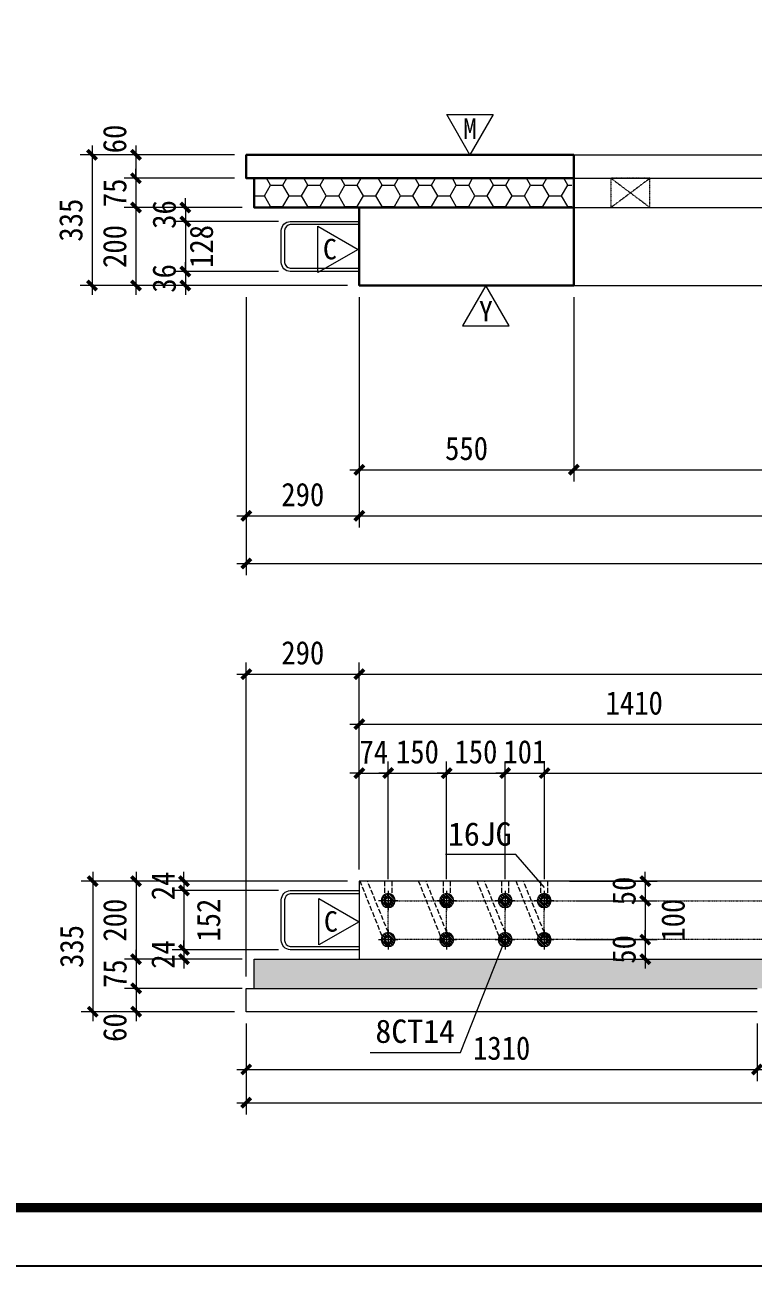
# Model space of a CAD drawing. Header units: millimetres. Extents: x 0 to 12600, y 0 to 8910.
# Drawn here: x 2858 to 4725, y 0 to 3186 of the extents above; entities that cross this region are included whole.
import ezdxf
from ezdxf.enums import TextEntityAlignment as Align

# ---------------------------------------------------------------- set-up
doc = ezdxf.new("R2010")
doc.units = ezdxf.units.MM
for name, pattern in [('DASH', [0.35, 0.25, -0.1]), ('DOT', [0.25, 0, -0.25]), ('DOTE', [2.42, 2, -0.2, 0.02, -0.2])]:
    doc.linetypes.add(name, pattern=pattern)
for name, color, linetype, lineweight in [('YG-标注', 151, 'Continuous', 15), ('YZ-文字', 4, 'Continuous', 13), ('YZ-符号', 96, 'Continuous', 9), ('图层3', 7, 'DASH', 15), ('填充', 7, 'Continuous', 5), ('轮廓线', 2, 'Continuous', 13), ('轮廓线0.15', 91, 'Continuous', 15), ('轴线', 1, 'DOTE', 9)]:
    doc.layers.add(name, color=color, linetype=linetype, lineweight=lineweight)
for name, color, linetype in [('图框2', 1, 'Continuous'), ('图框线', 7, 'Continuous'), ('暗柱钢筋', 7, 'Continuous')]:
    doc.layers.add(name, color=color, linetype=linetype)
doc.styles.add('YZ-样式 2', font='simhei.ttf', dxfattribs={"width": 0.9})
doc.styles.add('图签-黑体', font='simhei.ttf')
doc.styles.add('黑体', font='simhei.ttf')
doc.dimstyles.new('YZ-30', dxfattribs={"dimscale": 30, "dimtxt": 2, "dimasz": 0.8, "dimexe": 1, "dimexo": 1, "dimgap": 0.8, "dimtad": 1, "dimdec": 0, "dimzin": 1, "dimdsep": 46, "dimtxsty": 'YZ-样式 2', "dimblk": 'ARCHTICK', "dimcen": 250, "dimdle": 0.8, "dimclrd": 151, "dimclre": 151, "dimclrt": 7, "dimazin": 0, "dimtfac": 1, "dimtdec": 0, "dimtix": 1, "dimtmove": 2, "dimatfit": 2, "dimldrblk": 'ARCHTICK', "dimfxl": 1, "dimlwd": 9, "dimlwe": 9, "dimarcsym": 0})

# ---------------------------------------------------------------- blocks, each defined once
blk = doc.blocks.new('dfs gvzdsf vxc')
at = {"layer": '图层3', "color": 4, "linetype": 'DASH', "lineweight": 13, "ltscale": 0.1}
for p, q in [((26447.1, 8274), (26547.1, 8349)), ((26547.1, 8274), (26447.1, 8349))]:
    blk.add_line(p, q, dxfattribs=at)
blk.add_lwpolyline([(26547.1, 8274), (26547.1, 8349), (26447.1, 8349), (26447.1, 8274)], close=True, dxfattribs=at)
blk = doc.blocks.new('*U270')
at = {"layer": 'YG-标注'}
blk.add_blockref('dfs gvzdsf vxc', (-26497.1, -8311.5), dxfattribs=at)
blk = doc.blocks.new('*U271')
at = {"layer": 'YG-标注', "color": 0, "linetype": 'ByBlock', "lineweight": -2}
for p in [(0, 0), (500, 0), (1000, 0), (1500, 0)]:
    blk.add_blockref('*U270', p, dxfattribs=at)
blk = doc.blocks.new('_ArchTick')
at = {"color": 0, "linetype": 'ByBlock', "const_width": 0.4}
blk.add_lwpolyline([(-0.5, -0.5), (0.5, 0.5)], dxfattribs=at)
blk = doc.blocks.new('*D389')
at = {"layer": 'Defpoints', "color": 0, "transparency": 16777216}
for p in [(3425.5, 2517), (7150.5, 2517), (7150.5, 1803.4)]:
    blk.add_point(p, dxfattribs=at)
at = {"layer": 'YG-标注', "color": 151, "lineweight": 9, "transparency": 16777216}
for p, q in [((3425.5, 2487), (3425.5, 1773.4)), ((7150.5, 2487), (7150.5, 1773.4)), ((3401.5, 1803.4), (7174.5, 1803.4))]:
    blk.add_line(p, q, dxfattribs=at)
at = {"layer": 'YG-标注', "color": 151, "lineweight": 9, "transparency": 16777216, "xscale": 24, "yscale": 24, "zscale": 24, "rotation": 180}
blk.add_blockref('_ArchTick', (3425.5, 1803.4), dxfattribs=at)
at = {"layer": 'YG-标注', "color": 151, "lineweight": 9, "transparency": 16777216, "xscale": 24, "yscale": 24, "zscale": 24}
blk.add_blockref('_ArchTick', (7150.5, 1803.4), dxfattribs=at)
at = {"layer": 'YG-标注', "color": 7, "transparency": 16777216, "insert": (5288, 1857.4), "char_height": 60, "attachment_point": 5, "style": 'YZ-样式 2'}
blk.add_mtext('3725', dxfattribs=at)
blk = doc.blocks.new('*D390')
at = {"layer": 'Defpoints', "color": 0, "transparency": 16777216}
for p in [(3425.5, 2517), (3715.5, 2517), (3715.5, 1925.7)]:
    blk.add_point(p, dxfattribs=at)
at = {"layer": 'YG-标注', "color": 151, "lineweight": 9, "transparency": 16777216}
for p, q in [((3425.5, 2487), (3425.5, 1895.7)), ((3715.5, 2487), (3715.5, 1895.7)), ((3401.5, 1925.7), (3739.5, 1925.7))]:
    blk.add_line(p, q, dxfattribs=at)
at = {"layer": 'YG-标注', "color": 151, "lineweight": 9, "transparency": 16777216, "xscale": 24, "yscale": 24, "zscale": 24, "rotation": 180}
blk.add_blockref('_ArchTick', (3425.5, 1925.7), dxfattribs=at)
at = {"layer": 'YG-标注', "color": 151, "lineweight": 9, "transparency": 16777216, "xscale": 24, "yscale": 24, "zscale": 24}
blk.add_blockref('_ArchTick', (3715.5, 1925.7), dxfattribs=at)
at = {"layer": 'YG-标注', "color": 7, "transparency": 16777216, "insert": (3570.5, 1980), "char_height": 60, "attachment_point": 5, "style": 'YZ-样式 2'}
blk.add_mtext('290', dxfattribs=at)
blk = doc.blocks.new('*D391')
at = {"layer": 'Defpoints', "color": 0, "transparency": 16777216}
for p in [(3715.5, 2517), (7015.5, 2517), (7015.5, 1925.7)]:
    blk.add_point(p, dxfattribs=at)
at = {"layer": 'YG-标注', "color": 151, "lineweight": 9, "transparency": 16777216}
for p, q in [((3715.5, 2487), (3715.5, 1895.7)), ((7015.5, 2487), (7015.5, 1895.7)), ((3691.5, 1925.7), (7039.5, 1925.7))]:
    blk.add_line(p, q, dxfattribs=at)
at = {"layer": 'YG-标注', "color": 151, "lineweight": 9, "transparency": 16777216, "xscale": 24, "yscale": 24, "zscale": 24, "rotation": 180}
blk.add_blockref('_ArchTick', (3715.5, 1925.7), dxfattribs=at)
at = {"layer": 'YG-标注', "color": 151, "lineweight": 9, "transparency": 16777216, "xscale": 24, "yscale": 24, "zscale": 24}
blk.add_blockref('_ArchTick', (7015.5, 1925.7), dxfattribs=at)
at = {"layer": 'YG-标注', "color": 7, "transparency": 16777216, "insert": (5365.5, 1980), "char_height": 60, "attachment_point": 5, "style": 'YZ-样式 2'}
blk.add_mtext('3300', dxfattribs=at)
blk = doc.blocks.new('*D394')
at = {"layer": 'Defpoints', "color": 0, "transparency": 16777216}
for p in [(3715.5, 2517), (4265.5, 2517), (4265.5, 2044)]:
    blk.add_point(p, dxfattribs=at)
at = {"layer": 'YG-标注', "color": 151, "lineweight": 9, "transparency": 16777216}
for p, q in [((3715.5, 2487), (3715.5, 2014)), ((4265.5, 2487), (4265.5, 2014)), ((3691.5, 2044), (4289.5, 2044))]:
    blk.add_line(p, q, dxfattribs=at)
at = {"layer": 'YG-标注', "color": 151, "lineweight": 9, "transparency": 16777216, "xscale": 24, "yscale": 24, "zscale": 24, "rotation": 180}
blk.add_blockref('_ArchTick', (3715.5, 2044), dxfattribs=at)
at = {"layer": 'YG-标注', "color": 151, "lineweight": 9, "transparency": 16777216, "xscale": 24, "yscale": 24, "zscale": 24}
blk.add_blockref('_ArchTick', (4265.5, 2044), dxfattribs=at)
at = {"layer": 'YG-标注', "color": 7, "transparency": 16777216, "insert": (3990.5, 2098.4), "char_height": 60, "attachment_point": 5, "style": 'YZ-样式 2'}
blk.add_mtext('550', dxfattribs=at)
blk = doc.blocks.new('*D395')
at = {"layer": 'Defpoints', "color": 0, "transparency": 16777216}
for p in [(4265.5, 2517), (6065.5, 2517), (6065.5, 2044)]:
    blk.add_point(p, dxfattribs=at)
at = {"layer": 'YG-标注', "color": 151, "lineweight": 9, "transparency": 16777216}
for p, q in [((4265.5, 2487), (4265.5, 2014)), ((6065.5, 2487), (6065.5, 2014)), ((4241.5, 2044), (6089.5, 2044))]:
    blk.add_line(p, q, dxfattribs=at)
at = {"layer": 'YG-标注', "color": 151, "lineweight": 9, "transparency": 16777216, "xscale": 24, "yscale": 24, "zscale": 24, "rotation": 180}
blk.add_blockref('_ArchTick', (4265.5, 2044), dxfattribs=at)
at = {"layer": 'YG-标注', "color": 151, "lineweight": 9, "transparency": 16777216, "xscale": 24, "yscale": 24, "zscale": 24}
blk.add_blockref('_ArchTick', (6065.5, 2044), dxfattribs=at)
at = {"layer": 'YG-标注', "color": 7, "transparency": 16777216, "insert": (5165.5, 2098.4), "char_height": 60, "attachment_point": 5, "style": 'YZ-样式 2'}
blk.add_mtext('1800', dxfattribs=at)
blk = doc.blocks.new('*D397')
at = {"layer": 'Defpoints', "color": 0, "transparency": 16777216}
for p in [(3425.5, 2852), (3030, 2517), (3715.5, 2517)]:
    blk.add_point(p, dxfattribs=at)
at = {"layer": 'YG-标注', "color": 151, "lineweight": 9, "transparency": 16777216}
for p, q in [((3030, 2876), (3030, 2493)), ((3395.5, 2852), (3000, 2852)), ((3685.5, 2517), (3000, 2517))]:
    blk.add_line(p, q, dxfattribs=at)
at = {"layer": 'YG-标注', "color": 151, "lineweight": 9, "transparency": 16777216, "xscale": 24, "yscale": 24, "zscale": 24}
for p, rotation in [((3030, 2852), 90), ((3030, 2517), 270)]:
    blk.add_blockref('_ArchTick', p, dxfattribs=dict(at, rotation=rotation))
at = {"layer": 'YG-标注', "color": 7, "transparency": 16777216, "insert": (2976, 2684.5), "char_height": 60, "attachment_point": 5, "rotation": 90, "style": 'YZ-样式 2'}
blk.add_mtext('335', dxfattribs=at)
blk = doc.blocks.new('*D398')
at = {"layer": 'Defpoints', "color": 0, "transparency": 16777216}
for p in [(3425.5, 2852), (3142.7, 2792), (3425.5, 2792)]:
    blk.add_point(p, dxfattribs=at)
at = {"layer": 'YG-标注', "color": 151, "lineweight": 9, "transparency": 16777216}
for p, q in [((3142.7, 2876), (3142.7, 2768)), ((3395.5, 2852), (3112.7, 2852)), ((3395.5, 2792), (3112.7, 2792))]:
    blk.add_line(p, q, dxfattribs=at)
at = {"layer": 'YG-标注', "color": 151, "lineweight": 9, "transparency": 16777216, "xscale": 24, "yscale": 24, "zscale": 24}
for p, rotation in [((3142.7, 2852), 90), ((3142.7, 2792), 270)]:
    blk.add_blockref('_ArchTick', p, dxfattribs=dict(at, rotation=rotation))
at = {"layer": 'YG-标注', "color": 7, "transparency": 16777216, "insert": (3088.3, 2892.9), "char_height": 60, "attachment_point": 5, "rotation": 90, "style": 'YZ-样式 2'}
blk.add_mtext('60', dxfattribs=at)
blk = doc.blocks.new('*D399')
at = {"layer": 'Defpoints', "color": 0, "transparency": 16777216}
for p in [(3425.5, 2792), (3142.7, 2717), (3445.5, 2717)]:
    blk.add_point(p, dxfattribs=at)
at = {"layer": 'YG-标注', "color": 151, "lineweight": 9, "transparency": 16777216}
for p, q in [((3142.7, 2792), (3142.7, 2816)), ((3395.5, 2792), (3112.7, 2792)), ((3142.7, 2792), (3142.7, 2717)), ((3415.5, 2717), (3112.7, 2717)), ((3142.7, 2717), (3142.7, 2693))]:
    blk.add_line(p, q, dxfattribs=at)
at = {"layer": 'YG-标注', "color": 151, "lineweight": 9, "transparency": 16777216, "xscale": 24, "yscale": 24, "zscale": 24}
for p, rotation in [((3142.7, 2792), 270), ((3142.7, 2717), 90)]:
    blk.add_blockref('_ArchTick', p, dxfattribs=dict(at, rotation=rotation))
at = {"layer": 'YG-标注', "color": 7, "transparency": 16777216, "insert": (3088.7, 2754.5), "char_height": 60, "attachment_point": 5, "rotation": 90, "style": 'YZ-样式 2'}
blk.add_mtext('75', dxfattribs=at)
blk = doc.blocks.new('*D400')
at = {"layer": 'Defpoints', "color": 0, "transparency": 16777216}
for p in [(3445.5, 2717), (3142.7, 2517), (3715.5, 2517)]:
    blk.add_point(p, dxfattribs=at)
at = {"layer": 'YG-标注', "color": 151, "lineweight": 9, "transparency": 16777216}
for p, q in [((3142.7, 2741), (3142.7, 2493)), ((3415.5, 2717), (3112.7, 2717)), ((3685.5, 2517), (3112.7, 2517))]:
    blk.add_line(p, q, dxfattribs=at)
at = {"layer": 'YG-标注', "color": 151, "lineweight": 9, "transparency": 16777216, "xscale": 24, "yscale": 24, "zscale": 24}
for p, rotation in [((3142.7, 2717), 90), ((3142.7, 2517), 270)]:
    blk.add_blockref('_ArchTick', p, dxfattribs=dict(at, rotation=rotation))
at = {"layer": 'YG-标注', "color": 7, "transparency": 16777216, "insert": (3088.3, 2617), "char_height": 60, "attachment_point": 5, "rotation": 90, "style": 'YZ-样式 2'}
blk.add_mtext('200', dxfattribs=at)
blk = doc.blocks.new('*D401')
at = {"layer": 'Defpoints', "color": 0, "transparency": 16777216}
for p in [(3445.5, 2717), (3269.4, 2681), (3538.5, 2681)]:
    blk.add_point(p, dxfattribs=at)
at = {"layer": 'YG-标注', "color": 151, "lineweight": 9, "transparency": 16777216}
for p, q in [((3269.4, 2717), (3269.4, 2741)), ((3415.5, 2717), (3239.4, 2717)), ((3269.4, 2717), (3269.4, 2681)), ((3508.5, 2681), (3239.4, 2681)), ((3269.4, 2681), (3269.4, 2657))]:
    blk.add_line(p, q, dxfattribs=at)
at = {"layer": 'YG-标注', "color": 151, "lineweight": 9, "transparency": 16777216, "xscale": 24, "yscale": 24, "zscale": 24}
for p, rotation in [((3269.4, 2717), 270), ((3269.4, 2681), 90)]:
    blk.add_blockref('_ArchTick', p, dxfattribs=dict(at, rotation=rotation))
at = {"layer": 'YG-标注', "color": 7, "transparency": 16777216, "insert": (3215.4, 2699), "char_height": 60, "attachment_point": 5, "rotation": 90, "style": 'YZ-样式 2'}
blk.add_mtext('36', dxfattribs=at)
blk = doc.blocks.new('*D402')
at = {"layer": 'Defpoints', "color": 0, "transparency": 16777216}
for p in [(3538.5, 2681), (3269.4, 2553), (3538.5, 2553)]:
    blk.add_point(p, dxfattribs=at)
at = {"layer": 'YG-标注', "color": 151, "lineweight": 9, "transparency": 16777216}
for p, q in [((3508.5, 2681), (3239.4, 2681)), ((3269.4, 2705), (3269.4, 2529)), ((3508.5, 2553), (3239.4, 2553))]:
    blk.add_line(p, q, dxfattribs=at)
at = {"layer": 'YG-标注', "color": 151, "lineweight": 9, "transparency": 16777216, "xscale": 24, "yscale": 24, "zscale": 24}
for p, rotation in [((3269.4, 2681), 90), ((3269.4, 2553), 270)]:
    blk.add_blockref('_ArchTick', p, dxfattribs=dict(at, rotation=rotation))
at = {"layer": 'YG-标注', "color": 7, "transparency": 16777216, "insert": (3310.8, 2617), "char_height": 60, "attachment_point": 5, "rotation": 90, "style": 'YZ-样式 2'}
blk.add_mtext('128', dxfattribs=at)
blk = doc.blocks.new('*D403')
at = {"layer": 'Defpoints', "color": 0, "transparency": 16777216}
for p in [(3538.5, 2553), (3269.4, 2517), (3715.5, 2517)]:
    blk.add_point(p, dxfattribs=at)
at = {"layer": 'YG-标注', "color": 151, "lineweight": 9, "transparency": 16777216}
for p, q in [((3508.5, 2553), (3239.4, 2553)), ((3269.4, 2553), (3269.4, 2577)), ((3269.4, 2553), (3269.4, 2517)), ((3685.5, 2517), (3239.4, 2517)), ((3269.4, 2517), (3269.4, 2493))]:
    blk.add_line(p, q, dxfattribs=at)
at = {"layer": 'YG-标注', "color": 151, "lineweight": 9, "transparency": 16777216, "xscale": 24, "yscale": 24, "zscale": 24}
for p, rotation in [((3269.4, 2553), 270), ((3269.4, 2517), 90)]:
    blk.add_blockref('_ArchTick', p, dxfattribs=dict(at, rotation=rotation))
at = {"layer": 'YG-标注', "color": 7, "transparency": 16777216, "insert": (3215.4, 2535), "char_height": 60, "attachment_point": 5, "rotation": 90, "style": 'YZ-样式 2'}
blk.add_mtext('36', dxfattribs=at)
blk = doc.blocks.new('*D407')
at = {"layer": 'Defpoints', "color": 0, "transparency": 16777216}
for p in [(3425.5, 653), (7150.5, 653), (7150.5, 419.5)]:
    blk.add_point(p, dxfattribs=at)
at = {"layer": 'YG-标注', "color": 151, "lineweight": 9, "transparency": 16777216}
for p, q in [((3425.5, 623), (3425.5, 389.5)), ((7150.5, 623), (7150.5, 389.5)), ((3401.5, 419.5), (7174.5, 419.5))]:
    blk.add_line(p, q, dxfattribs=at)
at = {"layer": 'YG-标注', "color": 151, "lineweight": 9, "transparency": 16777216, "xscale": 24, "yscale": 24, "zscale": 24, "rotation": 180}
blk.add_blockref('_ArchTick', (3425.5, 419.5), dxfattribs=at)
at = {"layer": 'YG-标注', "color": 151, "lineweight": 9, "transparency": 16777216, "xscale": 24, "yscale": 24, "zscale": 24}
blk.add_blockref('_ArchTick', (7150.5, 419.5), dxfattribs=at)
at = {"layer": 'YG-标注', "color": 7, "transparency": 16777216, "insert": (5288, 473.5), "char_height": 60, "attachment_point": 5, "style": 'YZ-样式 2'}
blk.add_mtext('3725', dxfattribs=at)
blk = doc.blocks.new('*D408')
at = {"layer": 'Defpoints', "color": 0, "transparency": 16777216}
for p in [(3715.5, 1519.4), (3715.5, 988), (3425.5, 713)]:
    blk.add_point(p, dxfattribs=at)
at = {"layer": 'YG-标注', "color": 151, "lineweight": 9, "transparency": 16777216}
for p, q in [((3425.5, 743), (3425.5, 1549.4)), ((3715.5, 1018), (3715.5, 1549.4)), ((3401.5, 1519.4), (3739.5, 1519.4))]:
    blk.add_line(p, q, dxfattribs=at)
at = {"layer": 'YG-标注', "color": 151, "lineweight": 9, "transparency": 16777216, "xscale": 24, "yscale": 24, "zscale": 24, "rotation": 180}
blk.add_blockref('_ArchTick', (3425.5, 1519.4), dxfattribs=at)
at = {"layer": 'YG-标注', "color": 151, "lineweight": 9, "transparency": 16777216, "xscale": 24, "yscale": 24, "zscale": 24}
blk.add_blockref('_ArchTick', (3715.5, 1519.4), dxfattribs=at)
at = {"layer": 'YG-标注', "color": 7, "transparency": 16777216, "insert": (3570.5, 1573.8), "char_height": 60, "attachment_point": 5, "style": 'YZ-样式 2'}
blk.add_mtext('290', dxfattribs=at)
blk = doc.blocks.new('*D409')
at = {"layer": 'Defpoints', "color": 0, "transparency": 16777216}
for p in [(7015.5, 1519.4), (3715.5, 988), (7015.5, 988)]:
    blk.add_point(p, dxfattribs=at)
at = {"layer": 'YG-标注', "color": 151, "lineweight": 9, "transparency": 16777216}
for p, q in [((3715.5, 1018), (3715.5, 1549.4)), ((7015.5, 1018), (7015.5, 1549.4)), ((3691.5, 1519.4), (7039.5, 1519.4))]:
    blk.add_line(p, q, dxfattribs=at)
at = {"layer": 'YG-标注', "color": 151, "lineweight": 9, "transparency": 16777216, "xscale": 24, "yscale": 24, "zscale": 24, "rotation": 180}
blk.add_blockref('_ArchTick', (3715.5, 1519.4), dxfattribs=at)
at = {"layer": 'YG-标注', "color": 151, "lineweight": 9, "transparency": 16777216, "xscale": 24, "yscale": 24, "zscale": 24}
blk.add_blockref('_ArchTick', (7015.5, 1519.4), dxfattribs=at)
at = {"layer": 'YG-标注', "color": 7, "transparency": 16777216, "insert": (5365.5, 1573.8), "char_height": 60, "attachment_point": 5, "style": 'YZ-样式 2'}
blk.add_mtext('3300', dxfattribs=at)
blk = doc.blocks.new('*D412')
at = {"layer": 'Defpoints', "color": 0, "transparency": 16777216}
for p in [(5125.5, 1390.7), (3715.5, 1254.7), (5125.5, 938)]:
    blk.add_point(p, dxfattribs=at)
at = {"layer": 'YG-标注', "color": 151, "lineweight": 9, "transparency": 16777216}
for p, q in [((3715.5, 1284.7), (3715.5, 1420.7)), ((5125.5, 968), (5125.5, 1420.7)), ((3691.5, 1390.7), (5149.5, 1390.7))]:
    blk.add_line(p, q, dxfattribs=at)
at = {"layer": 'YG-标注', "color": 151, "lineweight": 9, "transparency": 16777216, "xscale": 24, "yscale": 24, "zscale": 24, "rotation": 180}
blk.add_blockref('_ArchTick', (3715.5, 1390.7), dxfattribs=at)
at = {"layer": 'YG-标注', "color": 151, "lineweight": 9, "transparency": 16777216, "xscale": 24, "yscale": 24, "zscale": 24}
blk.add_blockref('_ArchTick', (5125.5, 1390.7), dxfattribs=at)
at = {"layer": 'YG-标注', "color": 7, "transparency": 16777216, "insert": (4420.5, 1445.1), "char_height": 60, "attachment_point": 5, "style": 'YZ-样式 2'}
blk.add_mtext('1410', dxfattribs=at)
blk = doc.blocks.new('*D414')
at = {"layer": 'Defpoints', "color": 0, "transparency": 16777216}
for p in [(3789.5, 1265.4), (3715.5, 1050.2), (3789.5, 963.2)]:
    blk.add_point(p, dxfattribs=at)
at = {"layer": 'YG-标注', "color": 151, "lineweight": 9, "transparency": 16777216}
for p, q in [((3715.5, 1080.2), (3715.5, 1295.4)), ((3789.5, 993.2), (3789.5, 1295.4)), ((3715.5, 1265.4), (3691.5, 1265.4)), ((3715.5, 1265.4), (3789.5, 1265.4)), ((3789.5, 1265.4), (3813.5, 1265.4))]:
    blk.add_line(p, q, dxfattribs=at)
at = {"layer": 'YG-标注', "color": 151, "lineweight": 9, "transparency": 16777216, "xscale": 24, "yscale": 24, "zscale": 24}
blk.add_blockref('_ArchTick', (3715.5, 1265.4), dxfattribs=at)
at = {"layer": 'YG-标注', "color": 151, "lineweight": 9, "transparency": 16777216, "xscale": 24, "yscale": 24, "zscale": 24, "rotation": 180}
blk.add_blockref('_ArchTick', (3789.5, 1265.4), dxfattribs=at)
at = {"layer": 'YG-标注', "color": 7, "transparency": 16777216, "insert": (3752.5, 1319.4), "char_height": 60, "attachment_point": 5, "style": 'YZ-样式 2'}
blk.add_mtext('74', dxfattribs=at)
blk = doc.blocks.new('*D415')
at = {"layer": 'Defpoints', "color": 0, "transparency": 16777216}
for p in [(3939.5, 1265.4), (3789.5, 963.2), (3939.5, 963.2)]:
    blk.add_point(p, dxfattribs=at)
at = {"layer": 'YG-标注', "color": 151, "lineweight": 9, "transparency": 16777216}
for p, q in [((3789.5, 993.2), (3789.5, 1295.4)), ((3939.5, 993.2), (3939.5, 1295.4)), ((3789.5, 1265.4), (3765.5, 1265.4)), ((3789.5, 1265.4), (3939.5, 1265.4)), ((3939.5, 1265.4), (3963.5, 1265.4))]:
    blk.add_line(p, q, dxfattribs=at)
at = {"layer": 'YG-标注', "color": 151, "lineweight": 9, "transparency": 16777216, "xscale": 24, "yscale": 24, "zscale": 24}
blk.add_blockref('_ArchTick', (3789.5, 1265.4), dxfattribs=at)
at = {"layer": 'YG-标注', "color": 151, "lineweight": 9, "transparency": 16777216, "xscale": 24, "yscale": 24, "zscale": 24, "rotation": 180}
blk.add_blockref('_ArchTick', (3939.5, 1265.4), dxfattribs=at)
at = {"layer": 'YG-标注', "color": 7, "transparency": 16777216, "insert": (3864.5, 1319.7), "char_height": 60, "attachment_point": 5, "style": 'YZ-样式 2'}
blk.add_mtext('150', dxfattribs=at)
blk = doc.blocks.new('*D416')
at = {"layer": 'Defpoints', "color": 0, "transparency": 16777216}
for p in [(4089.5, 1265.4), (3939.5, 963.2), (4089.5, 963.2)]:
    blk.add_point(p, dxfattribs=at)
at = {"layer": 'YG-标注', "color": 151, "lineweight": 9, "transparency": 16777216}
for p, q in [((3939.5, 993.2), (3939.5, 1295.4)), ((4089.5, 993.2), (4089.5, 1295.4)), ((3939.5, 1265.4), (3915.5, 1265.4)), ((3939.5, 1265.4), (4089.5, 1265.4)), ((4089.5, 1265.4), (4113.5, 1265.4))]:
    blk.add_line(p, q, dxfattribs=at)
at = {"layer": 'YG-标注', "color": 151, "lineweight": 9, "transparency": 16777216, "xscale": 24, "yscale": 24, "zscale": 24}
blk.add_blockref('_ArchTick', (3939.5, 1265.4), dxfattribs=at)
at = {"layer": 'YG-标注', "color": 151, "lineweight": 9, "transparency": 16777216, "xscale": 24, "yscale": 24, "zscale": 24, "rotation": 180}
blk.add_blockref('_ArchTick', (4089.5, 1265.4), dxfattribs=at)
at = {"layer": 'YG-标注', "color": 7, "transparency": 16777216, "insert": (4014.5, 1319.7), "char_height": 60, "attachment_point": 5, "style": 'YZ-样式 2'}
blk.add_mtext('150', dxfattribs=at)
blk = doc.blocks.new('*D417')
at = {"layer": 'Defpoints', "color": 0, "transparency": 16777216}
for p in [(4190.5, 1265.4), (4089.5, 963.2), (4190.5, 963.2)]:
    blk.add_point(p, dxfattribs=at)
at = {"layer": 'YG-标注', "color": 151, "lineweight": 9, "transparency": 16777216}
for p, q in [((4089.5, 993.2), (4089.5, 1295.4)), ((4190.5, 993.2), (4190.5, 1295.4)), ((4089.5, 1265.4), (4065.5, 1265.4)), ((4089.5, 1265.4), (4190.5, 1265.4)), ((4190.5, 1265.4), (4214.5, 1265.4))]:
    blk.add_line(p, q, dxfattribs=at)
at = {"layer": 'YG-标注', "color": 151, "lineweight": 9, "transparency": 16777216, "xscale": 24, "yscale": 24, "zscale": 24}
blk.add_blockref('_ArchTick', (4089.5, 1265.4), dxfattribs=at)
at = {"layer": 'YG-标注', "color": 151, "lineweight": 9, "transparency": 16777216, "xscale": 24, "yscale": 24, "zscale": 24, "rotation": 180}
blk.add_blockref('_ArchTick', (4190.5, 1265.4), dxfattribs=at)
at = {"layer": 'YG-标注', "color": 7, "transparency": 16777216, "insert": (4140, 1319.7), "char_height": 60, "attachment_point": 5, "style": 'YZ-样式 2'}
blk.add_mtext('101', dxfattribs=at)
blk = doc.blocks.new('*D418')
at = {"layer": 'Defpoints', "color": 0, "transparency": 16777216}
for p in [(6140.6, 1265.4), (4190.5, 963.2), (6140.6, 963.2)]:
    blk.add_point(p, dxfattribs=at)
at = {"layer": 'YG-标注', "color": 151, "lineweight": 9, "transparency": 16777216}
for p, q in [((4190.5, 993.2), (4190.5, 1295.4)), ((6140.6, 993.2), (6140.6, 1295.4)), ((4166.5, 1265.4), (6164.6, 1265.4))]:
    blk.add_line(p, q, dxfattribs=at)
at = {"layer": 'YG-标注', "color": 151, "lineweight": 9, "transparency": 16777216, "xscale": 24, "yscale": 24, "zscale": 24, "rotation": 180}
blk.add_blockref('_ArchTick', (4190.5, 1265.4), dxfattribs=at)
at = {"layer": 'YG-标注', "color": 151, "lineweight": 9, "transparency": 16777216, "xscale": 24, "yscale": 24, "zscale": 24}
blk.add_blockref('_ArchTick', (6140.6, 1265.4), dxfattribs=at)
at = {"layer": 'YG-标注', "color": 7, "transparency": 16777216, "insert": (5258.1, 1319.7), "char_height": 60, "attachment_point": 5, "style": 'YZ-样式 2'}
blk.add_mtext('1950', dxfattribs=at)
blk = doc.blocks.new('*D425')
at = {"layer": 'Defpoints', "color": 0, "transparency": 16777216}
for p in [(3715.5, 988), (3031.9, 653), (3425.5, 653)]:
    blk.add_point(p, dxfattribs=at)
at = {"layer": 'YG-标注', "color": 151, "lineweight": 9, "transparency": 16777216}
for p, q in [((3685.5, 988), (3001.9, 988)), ((3031.9, 1012), (3031.9, 629)), ((3395.5, 653), (3001.9, 653))]:
    blk.add_line(p, q, dxfattribs=at)
at = {"layer": 'YG-标注', "color": 151, "lineweight": 9, "transparency": 16777216, "xscale": 24, "yscale": 24, "zscale": 24}
for p, rotation in [((3031.9, 988), 90), ((3031.9, 653), 270)]:
    blk.add_blockref('_ArchTick', p, dxfattribs=dict(at, rotation=rotation))
at = {"layer": 'YG-标注', "color": 7, "transparency": 16777216, "insert": (2977.9, 820.5), "char_height": 60, "attachment_point": 5, "rotation": 90, "style": 'YZ-样式 2'}
blk.add_mtext('335', dxfattribs=at)
blk = doc.blocks.new('*D426')
at = {"layer": 'Defpoints', "color": 0, "transparency": 16777216}
for p in [(3715.5, 988), (3143.1, 788), (3445.5, 788)]:
    blk.add_point(p, dxfattribs=at)
at = {"layer": 'YG-标注', "color": 151, "lineweight": 9, "transparency": 16777216}
for p, q in [((3685.5, 988), (3113.1, 988)), ((3143.1, 1012), (3143.1, 764)), ((3415.5, 788), (3113.1, 788))]:
    blk.add_line(p, q, dxfattribs=at)
at = {"layer": 'YG-标注', "color": 151, "lineweight": 9, "transparency": 16777216, "xscale": 24, "yscale": 24, "zscale": 24}
for p, rotation in [((3143.1, 988), 90), ((3143.1, 788), 270)]:
    blk.add_blockref('_ArchTick', p, dxfattribs=dict(at, rotation=rotation))
at = {"layer": 'YG-标注', "color": 7, "transparency": 16777216, "insert": (3088.8, 888), "char_height": 60, "attachment_point": 5, "rotation": 90, "style": 'YZ-样式 2'}
blk.add_mtext('200', dxfattribs=at)
blk = doc.blocks.new('*D427')
at = {"layer": 'Defpoints', "color": 0, "transparency": 16777216}
for p in [(3445.5, 788), (3143.1, 713), (3445.5, 713)]:
    blk.add_point(p, dxfattribs=at)
at = {"layer": 'YG-标注', "color": 151, "lineweight": 9, "transparency": 16777216}
for p, q in [((3143.1, 788), (3143.1, 812)), ((3415.5, 788), (3113.1, 788)), ((3143.1, 788), (3143.1, 713)), ((3415.5, 713), (3113.1, 713)), ((3143.1, 713), (3143.1, 689))]:
    blk.add_line(p, q, dxfattribs=at)
at = {"layer": 'YG-标注', "color": 151, "lineweight": 9, "transparency": 16777216, "xscale": 24, "yscale": 24, "zscale": 24}
for p, rotation in [((3143.1, 788), 270), ((3143.1, 713), 90)]:
    blk.add_blockref('_ArchTick', p, dxfattribs=dict(at, rotation=rotation))
at = {"layer": 'YG-标注', "color": 7, "transparency": 16777216, "insert": (3089.1, 750.5), "char_height": 60, "attachment_point": 5, "rotation": 90, "style": 'YZ-样式 2'}
blk.add_mtext('75', dxfattribs=at)
blk = doc.blocks.new('*D428')
at = {"layer": 'Defpoints', "color": 0, "transparency": 16777216}
for p in [(3445.5, 713), (3143.1, 653), (3425.5, 653)]:
    blk.add_point(p, dxfattribs=at)
at = {"layer": 'YG-标注', "color": 151, "lineweight": 9, "transparency": 16777216}
for p, q in [((3143.1, 737), (3143.1, 629)), ((3415.5, 713), (3113.1, 713)), ((3395.5, 653), (3113.1, 653))]:
    blk.add_line(p, q, dxfattribs=at)
at = {"layer": 'YG-标注', "color": 151, "lineweight": 9, "transparency": 16777216, "xscale": 24, "yscale": 24, "zscale": 24}
for p, rotation in [((3143.1, 713), 90), ((3143.1, 653), 270)]:
    blk.add_blockref('_ArchTick', p, dxfattribs=dict(at, rotation=rotation))
at = {"layer": 'YG-标注', "color": 7, "transparency": 16777216, "insert": (3088.8, 612.4), "char_height": 60, "attachment_point": 5, "rotation": 90, "style": 'YZ-样式 2'}
blk.add_mtext('60', dxfattribs=at)
blk = doc.blocks.new('*D429')
at = {"layer": 'Defpoints', "color": 0, "transparency": 16777216}
for p in [(3715.5, 988), (3265.8, 964), (3538.5, 964)]:
    blk.add_point(p, dxfattribs=at)
at = {"layer": 'YG-标注', "color": 151, "lineweight": 9, "transparency": 16777216}
for p, q in [((3685.5, 988), (3235.8, 988)), ((3265.8, 988), (3265.8, 1012)), ((3265.8, 988), (3265.8, 964)), ((3508.5, 964), (3235.8, 964)), ((3265.8, 964), (3265.8, 940))]:
    blk.add_line(p, q, dxfattribs=at)
at = {"layer": 'YG-标注', "color": 151, "lineweight": 9, "transparency": 16777216, "xscale": 24, "yscale": 24, "zscale": 24}
for p, rotation in [((3265.8, 988), 270), ((3265.8, 964), 90)]:
    blk.add_blockref('_ArchTick', p, dxfattribs=dict(at, rotation=rotation))
at = {"layer": 'YG-标注', "color": 7, "transparency": 16777216, "insert": (3211.8, 976), "char_height": 60, "attachment_point": 5, "rotation": 90, "style": 'YZ-样式 2'}
blk.add_mtext('24', dxfattribs=at)
blk = doc.blocks.new('*D430')
at = {"layer": 'Defpoints', "color": 0, "transparency": 16777216}
for p in [(3538.5, 964), (3265.8, 812), (3538.5, 812)]:
    blk.add_point(p, dxfattribs=at)
at = {"layer": 'YG-标注', "color": 151, "lineweight": 9, "transparency": 16777216}
for p, q in [((3265.8, 988), (3265.8, 788)), ((3508.5, 964), (3235.8, 964)), ((3508.5, 812), (3235.8, 812))]:
    blk.add_line(p, q, dxfattribs=at)
at = {"layer": 'YG-标注', "color": 151, "lineweight": 9, "transparency": 16777216, "xscale": 24, "yscale": 24, "zscale": 24}
for p, rotation in [((3265.8, 964), 90), ((3265.8, 812), 270)]:
    blk.add_blockref('_ArchTick', p, dxfattribs=dict(at, rotation=rotation))
at = {"layer": 'YG-标注', "color": 7, "transparency": 16777216, "insert": (3329.2, 887.9), "char_height": 60, "attachment_point": 5, "rotation": 90, "style": 'YZ-样式 2'}
blk.add_mtext('152', dxfattribs=at)
blk = doc.blocks.new('*D431')
at = {"layer": 'Defpoints', "color": 0, "transparency": 16777216}
for p in [(3538.5, 812), (3265.8, 788), (3445.5, 788)]:
    blk.add_point(p, dxfattribs=at)
at = {"layer": 'YG-标注', "color": 151, "lineweight": 9, "transparency": 16777216}
for p, q in [((3265.8, 812), (3265.8, 836)), ((3508.5, 812), (3235.8, 812)), ((3265.8, 812), (3265.8, 788)), ((3415.5, 788), (3235.8, 788)), ((3265.8, 788), (3265.8, 764))]:
    blk.add_line(p, q, dxfattribs=at)
at = {"layer": 'YG-标注', "color": 151, "lineweight": 9, "transparency": 16777216, "xscale": 24, "yscale": 24, "zscale": 24}
for p, rotation in [((3265.8, 812), 270), ((3265.8, 788), 90)]:
    blk.add_blockref('_ArchTick', p, dxfattribs=dict(at, rotation=rotation))
at = {"layer": 'YG-标注', "color": 7, "transparency": 16777216, "insert": (3211.8, 800), "char_height": 60, "attachment_point": 5, "rotation": 90, "style": 'YZ-样式 2'}
blk.add_mtext('24', dxfattribs=at)
blk = doc.blocks.new('*D432')
at = {"layer": 'Defpoints', "color": 0, "transparency": 16777216}
for p in [(4224.5, 988), (4240.7, 938), (4448.9, 938)]:
    blk.add_point(p, dxfattribs=at)
at = {"layer": 'YG-标注', "color": 151, "lineweight": 9, "transparency": 16777216}
for p, q in [((4254.5, 988), (4478.9, 988)), ((4448.9, 988), (4448.9, 1012)), ((4448.9, 988), (4448.9, 938)), ((4270.7, 938), (4478.9, 938)), ((4448.9, 938), (4448.9, 914))]:
    blk.add_line(p, q, dxfattribs=at)
at = {"layer": 'YG-标注', "color": 151, "lineweight": 9, "transparency": 16777216, "xscale": 24, "yscale": 24, "zscale": 24}
for p, rotation in [((4448.9, 988), 270), ((4448.9, 938), 90)]:
    blk.add_blockref('_ArchTick', p, dxfattribs=dict(at, rotation=rotation))
at = {"layer": 'YG-标注', "color": 7, "transparency": 16777216, "insert": (4394.5, 963), "char_height": 60, "attachment_point": 5, "rotation": 90, "style": 'YZ-样式 2'}
blk.add_mtext('50', dxfattribs=at)
blk = doc.blocks.new('*D433')
at = {"layer": 'Defpoints', "color": 0, "transparency": 16777216}
for p in [(4240.7, 938), (4240.7, 838), (4448.9, 838)]:
    blk.add_point(p, dxfattribs=at)
at = {"layer": 'YG-标注', "color": 151, "lineweight": 9, "transparency": 16777216}
for p, q in [((4448.9, 962), (4448.9, 814)), ((4270.7, 938), (4478.9, 938)), ((4270.7, 838), (4478.9, 838))]:
    blk.add_line(p, q, dxfattribs=at)
at = {"layer": 'YG-标注', "color": 151, "lineweight": 9, "transparency": 16777216, "xscale": 24, "yscale": 24, "zscale": 24}
for p, rotation in [((4448.9, 938), 90), ((4448.9, 838), 270)]:
    blk.add_blockref('_ArchTick', p, dxfattribs=dict(at, rotation=rotation))
at = {"layer": 'YG-标注', "color": 7, "transparency": 16777216, "insert": (4520.4, 888), "char_height": 60, "attachment_point": 5, "rotation": 90, "style": 'YZ-样式 2'}
blk.add_mtext('100', dxfattribs=at)
blk = doc.blocks.new('*D434')
at = {"layer": 'Defpoints', "color": 0, "transparency": 16777216}
for p in [(4240.7, 838), (4448.9, 788), (4448.9, 788)]:
    blk.add_point(p, dxfattribs=at)
at = {"layer": 'YG-标注', "color": 151, "lineweight": 9, "transparency": 16777216}
for p, q in [((4448.9, 838), (4448.9, 862)), ((4270.7, 838), (4478.9, 838)), ((4448.9, 838), (4448.9, 788)), ((4448.9, 788), (4448.9, 764))]:
    blk.add_line(p, q, dxfattribs=at)
at = {"layer": 'YG-标注', "color": 151, "lineweight": 9, "transparency": 16777216, "xscale": 24, "yscale": 24, "zscale": 24}
for p, rotation in [((4448.9, 838), 270), ((4448.9, 788), 90)]:
    blk.add_blockref('_ArchTick', p, dxfattribs=dict(at, rotation=rotation))
at = {"layer": 'YG-标注', "color": 7, "transparency": 16777216, "insert": (4394.5, 813), "char_height": 60, "attachment_point": 5, "rotation": 90, "style": 'YZ-样式 2'}
blk.add_mtext('50', dxfattribs=at)
blk = doc.blocks.new('*D466')
at = {"layer": 'Defpoints', "color": 0, "transparency": 16777216}
for p in [(3425.5, 653), (4735.5, 653), (4735.5, 504.9)]:
    blk.add_point(p, dxfattribs=at)
at = {"layer": 'YG-标注', "color": 151, "lineweight": 9, "transparency": 16777216}
for p, q in [((3425.5, 623), (3425.5, 474.9)), ((4735.5, 623), (4735.5, 474.9)), ((3401.5, 504.9), (4759.5, 504.9))]:
    blk.add_line(p, q, dxfattribs=at)
at = {"layer": 'YG-标注', "color": 151, "lineweight": 9, "transparency": 16777216, "xscale": 24, "yscale": 24, "zscale": 24, "rotation": 180}
blk.add_blockref('_ArchTick', (3425.5, 504.9), dxfattribs=at)
at = {"layer": 'YG-标注', "color": 151, "lineweight": 9, "transparency": 16777216, "xscale": 24, "yscale": 24, "zscale": 24}
blk.add_blockref('_ArchTick', (4735.5, 504.9), dxfattribs=at)
at = {"layer": 'YG-标注', "color": 7, "transparency": 16777216, "insert": (4080.5, 559.3), "char_height": 60, "attachment_point": 5, "style": 'YZ-样式 2'}
blk.add_mtext('1310', dxfattribs=at)
blk = doc.blocks.new('df bxdf bcvb')
at = {"lineweight": 9, "ltscale": 100}
h = blk.add_hatch(dxfattribs=at)
h.set_pattern_fill('ANSI32', color=3, scale=15, angle=180, style=0)
h.set_pattern_definition([(225, (-261907.8146, -12667.505), (3.97747564, -3.97747564), []), (225, (-261910.466, -12667.505), (3.97747564, -3.97747564), [])])
edge = h.paths.add_edge_path()
edge.add_line((-89562.7, -43001.7), (-89562.7, -43009.7))
edge.add_arc((-89562.7, -42991.7), 18, 269.9888, 360.0112)
edge.add_line((-89544.7, -42991.7), (-89552.7, -42991.7))
edge.add_arc((-89562.7, -42991.7), 10, 270, 360, ccw=False)
edge = h.paths.add_edge_path()
edge.add_line((-89562.7, -43009.7), (-89562.7, -43001.7))
edge.add_arc((-89562.7, -42991.7), 10, 180, 270, ccw=False)
edge.add_line((-89572.7, -42991.7), (-89580.7, -42991.7))
edge.add_arc((-89562.7, -42991.7), 18, 179.9888, 270.0112)
edge = h.paths.add_edge_path()
edge.add_line((-89580.7, -42991.7), (-89572.7, -42991.7))
edge.add_arc((-89562.7, -42991.7), 10, 89.4892, 179.9295, ccw=False)
edge.add_line((-89562.6, -42981.7), (-89562.7, -42973.7))
edge.add_arc((-89562.7, -42991.6), 18, 89.9887, 180.0113)
edge = h.paths.add_edge_path()
edge.add_line((-89552.7, -42991.7), (-89544.7, -42991.7))
edge.add_arc((-89562.7, -42991.7), 18, 0, 90)
edge.add_line((-89562.7, -42973.7), (-89562.6, -42981.7))
edge.add_arc((-89562.7, -42991.7), 10, 0.0724, 89.3463, ccw=False)
at = {"color": 3, "lineweight": 9, "ltscale": 100}
for p, q in [((-89562.7, -43016.8), (-89562.7, -42966.5)), ((-89587.9, -42991.7), (-89537.5, -42991.7))]:
    blk.add_line(p, q, dxfattribs=at)
at = {"color": 3, "linetype": 'DASH', "lineweight": 9, "ltscale": 50}
for p, q in [((-89578.3, -43000.7), (-89634.6, -43141.7)), ((-89562.2, -43009.6), (-89615.6, -43141.7))]:
    blk.add_line(p, q, dxfattribs=at)
at = {"color": 3, "lineweight": 9, "ltscale": 100}
for radius in [18, 10, 7]:
    blk.add_circle((-89562.7, -42991.7), radius, dxfattribs=at)
blk = doc.blocks.new('df bdf bvxdf vc')
at = {"lineweight": 9, "ltscale": 100}
h = blk.add_hatch(dxfattribs=at)
h.set_pattern_fill('ANSI32', color=3, scale=15, angle=180, style=0)
h.set_pattern_definition([(225, (-261907.8146, -12767.505), (3.97747564, -3.97747564), []), (225, (-261910.466, -12767.505), (3.97747564, -3.97747564), [])])
edge = h.paths.add_edge_path()
edge.add_line((-89562.7, -43101.7), (-89562.7, -43109.7))
edge.add_arc((-89562.7, -43091.7), 18, 269.9888, 360.0112)
edge.add_line((-89544.7, -43091.7), (-89552.7, -43091.7))
edge.add_arc((-89562.7, -43091.7), 10, 270, 360, ccw=False)
edge = h.paths.add_edge_path()
edge.add_line((-89562.7, -43109.7), (-89562.7, -43101.7))
edge.add_arc((-89562.7, -43091.7), 10, 180, 270, ccw=False)
edge.add_line((-89572.7, -43091.7), (-89580.7, -43091.7))
edge.add_arc((-89562.7, -43091.7), 18, 179.9888, 270.0112)
edge = h.paths.add_edge_path()
edge.add_line((-89580.7, -43091.7), (-89572.7, -43091.7))
edge.add_arc((-89562.7, -43091.7), 10, 89.4892, 179.9295, ccw=False)
edge.add_line((-89562.6, -43081.7), (-89562.6, -43073.7))
edge.add_arc((-89562.7, -43091.6), 18, 89.6691, 180.0112)
edge = h.paths.add_edge_path()
edge.add_line((-89552.7, -43091.7), (-89544.7, -43091.7))
edge.add_arc((-89562.7, -43091.7), 18, 0, 89.6802)
edge.add_line((-89562.6, -43073.7), (-89562.6, -43081.7))
edge.add_arc((-89562.7, -43091.7), 10, 0.0724, 89.3463, ccw=False)
at = {"color": 3, "lineweight": 9, "ltscale": 100}
for p, q in [((-89562.7, -43116.8), (-89562.7, -43066.5)), ((-89587.9, -43091.7), (-89537.5, -43091.7))]:
    blk.add_line(p, q, dxfattribs=at)
at = {"color": 3, "linetype": 'DASH', "lineweight": 9, "ltscale": 50}
for p, q in [((-89571.7, -43141.7), (-89571.7, -43107.2)), ((-89553.7, -43141.7), (-89553.7, -43107.2))]:
    blk.add_line(p, q, dxfattribs=at)
at = {"color": 3, "lineweight": 9, "ltscale": 100}
for radius in [18, 10, 7]:
    blk.add_circle((-89562.7, -43091.7), radius, dxfattribs=at)
blk = doc.blocks.new('14套筒平面1')
at = {"layer": '暗柱钢筋', "color": 2, "lineweight": 9}
blk.add_blockref('df bdf bvxdf vc', (0, 0), dxfattribs=at)

msp = doc.modelspace()

# ---------------------------------------------------------------- hatches: boundary and pattern name
at = {"layer": '填充', "lineweight": 9}
h = msp.add_hatch(dxfattribs=at)
h.set_pattern_fill('HONEY', color=43, scale=10)
h.set_pattern_definition([(0, (-22086.616, -5556.973), (47.625, 27.496306), [31.75, -63.5]), (120, (-22086.616, -5556.973), (-47.625, 27.496307), [31.75, -63.5]), (60, (-22086.616, -5556.973), (1e-07, 54.992613), [-63.5, 31.75])])
h.paths.add_polyline_path([(3445.5, 2792), (3445.5, 2717), (4260.5, 2717), (4260.5, 2792)])
h = msp.add_hatch(dxfattribs=at)
h.set_pattern_fill('HONEY', color=43, scale=10)
h.set_pattern_definition([(0, (-22086.616, -14288.29), (47.625, 27.496306), [31.75, -63.5]), (120, (-22086.616, -14288.29), (-47.625, 27.496307), [31.75, -63.5]), (60, (-22086.616, -14288.29), (1e-07, 54.992613), [-63.5, 31.75])])
h.paths.add_polyline_path([(7090.5, 713), (6597.2, 713), (6583.4, 788), (7015.5, 788), (7015.5, 968), (7090.5, 968)])
h.paths.add_polyline_path([(6597.2, 713), (3445.5, 713), (3445.5, 788), (6583.4, 788)])

# ---------------------------------------------------------------- linework, layer by layer
at = {"layer": 'YZ-符号', "color": 1, "lineweight": 15}
for points in [[(3999.3, 2851.9), (3939.6, 2955.3), (4058.9, 2955.3)], [(3609.5, 2669.2), (3712.9, 2609.5), (3609.5, 2549.8)], [(4040, 2516.4), (3980.3, 2413), (4099.7, 2413)], [(3612.1, 943.6), (3715.5, 883.9), (3612.1, 824.3)]]:
    msp.add_lwpolyline(points, close=True, dxfattribs=at)
at = {"layer": 'YZ-符号'}
for points in [[(4190.1, 971.5), (4117.1, 1056.2), (3936.2, 1056.2)], [(3743.2, 548), (3975.1, 548), (4089.5, 838)]]:
    msp.add_lwpolyline(points, dxfattribs=at)
at = {"layer": '图框2', "color": 1}
msp.add_lwpolyline([(0, 0), (0, 8910), (12600, 8910), (12600, 0)], close=True, dxfattribs=at)
at = {"layer": '图框线', "const_width": 24}
msp.add_lwpolyline([(300, 8760), (12450, 8760), (12450, 150), (300, 150)], close=True, dxfattribs=at)
at = {"layer": '暗柱钢筋', "color": 1, "lineweight": 9, "ltscale": 100}
for points in [[(3715.5, 2553), (3538.5, 2553, -0.414214), (3515.5, 2576), (3515.5, 2658, -0.414214), (3538.5, 2681), (3715.5, 2681)], [(3715.5, 2673), (3538.5, 2673, 0.351588), (3523.5, 2658), (3523.5, 2576, 0.351588), (3538.5, 2561), (3715.5, 2561)], [(3715.5, 812), (3538.5, 812, -0.405309), (3515.5, 836), (3515.5, 940, -0.405309), (3538.5, 964), (3715.5, 964)], [(3715.5, 956), (3538.5, 956, 0.34007), (3523.5, 940), (3523.5, 836, 0.34007), (3538.5, 820), (3715.5, 820)]]:
    msp.add_lwpolyline(points, format="xyb", dxfattribs=at)
at = {"layer": '轮廓线', "lineweight": 30}
for p, q in [((4265.5, 2852), (4265.5, 2717.6)), ((4265.5, 2717), (4265.5, 2517))]:
    msp.add_line(p, q, dxfattribs=at)
for points in [[(4265.5, 2852), (3425.5, 2852), (3425.5, 2792), (4265.5, 2792)], [(3445.5, 2792), (3445.5, 2717), (4265.5, 2717)], [(4265.5, 2517), (3715.5, 2517), (3715.5, 2717), (4265.5, 2717)]]:
    msp.add_lwpolyline(points, dxfattribs=at)
at = {"layer": '轮廓线0.15', "color": 3, "lineweight": 15}
for p, q in [((4265.5, 2852), (6065.5, 2852)), ((4265.5, 2792), (6065.5, 2792)), ((4265.5, 2717), (6065.5, 2717)), ((4265.5, 2517), (6065.5, 2517))]:
    msp.add_line(p, q, dxfattribs=at)
msp.add_lwpolyline([(3715.5, 788), (7015.5, 788), (7015.5, 988), (3715.5, 988)], close=True, dxfattribs=at)
for points in [[(3445.5, 713), (3445.5, 788), (4715.5, 788)], [(4735.5, 653), (3425.5, 653), (3425.5, 713), (4735.5, 713)]]:
    msp.add_lwpolyline(points, dxfattribs=at)
at = {"layer": '轴线', "color": 253, "linetype": 'DOT', "lineweight": 15, "ltscale": 0.1}
for p, q in [((3789.5, 938), (6986.6, 938)), ((3789.5, 838), (3789.5, 938)), ((3939.5, 838), (3939.5, 938)), ((4089.5, 838), (4089.5, 938)), ((4189.5, 838), (4189.5, 938)), ((6986.6, 838), (3789.5, 838))]:
    msp.add_line(p, q, dxfattribs=at)

# ---------------------------------------------------------------- block references
at = {"layer": 'YG-标注', "color": 3}
msp.add_blockref('*U271', (4410.5, 2754.5), dxfattribs=at)
at = {"layer": '暗柱钢筋', "color": 2, "lineweight": 9, "xscale": -1, "rotation": 180}
for name, p in [('df bxdf bcvb', (93352.2, -42153.6)), ('14套筒平面1', (93352.2, -42153.6)), ('df bxdf bcvb', (93502.2, -42153.6)), ('14套筒平面1', (93502.2, -42153.6)), ('df bxdf bcvb', (93652.2, -42153.6)), ('14套筒平面1', (93652.2, -42153.6)), ('df bxdf bcvb', (93752.2, -42153.6)), ('14套筒平面1', (93752.2, -42153.6))]:
    msp.add_blockref(name, p, dxfattribs=at)

# ---------------------------------------------------------------- texts
at = {"layer": 'YZ-文字', "style": '黑体'}
for s, rotation, p in [('16JG', 0, (4106.2, 1061.1)), ('8CT14', 360, (3960.8, 555))]:
    msp.add_text(s, height=60, rotation=rotation, dxfattribs=at).set_placement(p, align=Align.BOTTOM_RIGHT)
at = {"layer": 'YZ-符号', "color": 1, "lineweight": 15, "style": '图签-黑体'}
for s, p in [('M', (3981.5, 2893.2)), ('C', (3622.3, 2584)), ('Y', (4022.3, 2424.7)), ('C', (3624.9, 858.5))]:
    msp.add_text(s, height=52.5, dxfattribs=at).set_placement(p)

# ---------------------------------------------------------------- dimensions: what is measured, and where the dimension line sits
at = {"layer": 'YG-标注', "color": 3}
for base, p1, p2, picture, middle in [((3142.7, 2792), (3425.5, 2852), (3425.5, 2792), '*D398', (3088.3, 2892.9)), ((3269.4, 2553), (3538.5, 2681), (3538.5, 2553), '*D402', (3310.8, 2617)), ((3265.8, 812), (3538.5, 964), (3538.5, 812), '*D430', (3329.2, 887.9)), ((4448.9, 838), (4240.7, 938), (4240.7, 838), '*D433', (4520.4, 888)), ((3143.1, 653), (3445.5, 713), (3425.5, 653), '*D428', (3088.8, 612.4))]:
    dim = msp.add_linear_dim(base=base, p1=p1, p2=p2, angle=90, dimstyle='YZ-30', override={"dimfxl": 20}, dxfattribs=at)
    dim.commit()
    dim.dimension.update_dxf_attribs({"geometry": picture, "text_midpoint": middle, "dimtype": 160})
for base, p1, p2, picture, middle in [((3030, 2517), (3425.5, 2852), (3715.5, 2517), '*D397', (2976, 2684.5)), ((3142.7, 2717), (3425.5, 2792), (3445.5, 2717), '*D399', (3088.7, 2754.5)), ((3142.7, 2517), (3445.5, 2717), (3715.5, 2517), '*D400', (3088.3, 2617)), ((3269.4, 2681), (3445.5, 2717), (3538.5, 2681), '*D401', (3215.4, 2699)), ((3269.4, 2517), (3538.5, 2553), (3715.5, 2517), '*D403', (3215.4, 2535)), ((3265.8, 964), (3715.5, 988), (3538.5, 964), '*D429', (3211.8, 976)), ((3031.9, 653), (3715.5, 988), (3425.5, 653), '*D425', (2977.9, 820.5)), ((3143.1, 788), (3715.5, 988), (3445.5, 788), '*D426', (3088.8, 888)), ((4448.9, 938), (4224.5, 988), (4240.7, 938), '*D432', (4394.5, 963)), ((4448.9, 788), (4240.7, 838), (4448.9, 788), '*D434', (4394.5, 813)), ((3265.8, 788), (3538.5, 812), (3445.5, 788), '*D431', (3211.8, 800)), ((3143.1, 713), (3445.5, 788), (3445.5, 713), '*D427', (3089.1, 750.5))]:
    dim = msp.add_linear_dim(base=base, p1=p1, p2=p2, angle=90, dimstyle='YZ-30', override={"dimfxl": 20}, dxfattribs=at)
    dim.commit()
    dim.dimension.update_dxf_attribs({"geometry": picture, "text_midpoint": middle})
for base, p1, p2, picture, middle in [((7150.5, 1803.4), (3425.5, 2517), (7150.5, 2517), '*D389', (5288, 1857.4)), ((3715.5, 1925.7), (3425.5, 2517), (3715.5, 2517), '*D390', (3570.5, 1980)), ((7015.5, 1925.7), (3715.5, 2517), (7015.5, 2517), '*D391', (5365.5, 1980)), ((4265.5, 2044), (3715.5, 2517), (4265.5, 2517), '*D394', (3990.5, 2098.4)), ((6065.5, 2044), (4265.5, 2517), (6065.5, 2517), '*D395', (5165.5, 2098.4)), ((3715.5, 1519.4), (3425.5, 713), (3715.5, 988), '*D408', (3570.5, 1573.8)), ((7015.5, 1519.4), (3715.5, 988), (7015.5, 988), '*D409', (5365.5, 1573.8)), ((5125.5, 1390.7), (3715.5, 1254.7), (5125.5, 938), '*D412', (4420.5, 1445.1)), ((3789.5, 1265.4), (3715.5, 1050.2), (3789.5, 963.2), '*D414', (3752.5, 1319.4)), ((3939.5, 1265.4), (3789.5, 963.2), (3939.5, 963.2), '*D415', (3864.5, 1319.7)), ((4089.5, 1265.4), (3939.5, 963.2), (4089.5, 963.2), '*D416', (4014.5, 1319.7)), ((4190.5, 1265.4), (4089.5, 963.2), (4190.5, 963.2), '*D417', (4140, 1319.7)), ((7150.5, 419.5), (3425.5, 653), (7150.5, 653), '*D407', (5288, 473.5))]:
    dim = msp.add_linear_dim(base=base, p1=p1, p2=p2, dimstyle='YZ-30', override={"dimfxl": 20}, dxfattribs=at)
    dim.commit()
    dim.dimension.update_dxf_attribs({"geometry": picture, "text_midpoint": middle})
dim = msp.add_linear_dim(base=(6140.6, 1265.4), p1=(4190.5, 963.2), p2=(6140.6, 963.2), dimstyle='YZ-30', override={"dimfxl": 20}, dxfattribs=at)
dim.commit()
dim.dimension.update_dxf_attribs({"geometry": '*D418', "text_midpoint": (5258.1, 1319.7), "dimtype": 160})
at = {"layer": 'YG-标注', "color": 0}
dim = msp.add_linear_dim(base=(4735.5, 504.9), p1=(3425.5, 653), p2=(4735.5, 653), dimstyle='YZ-30', override={"dimfxl": 20}, dxfattribs=at)
dim.commit()
dim.dimension.update_dxf_attribs({"geometry": '*D466', "text_midpoint": (4080.5, 559.3)})

doc.saveas('drawing.dxf')
